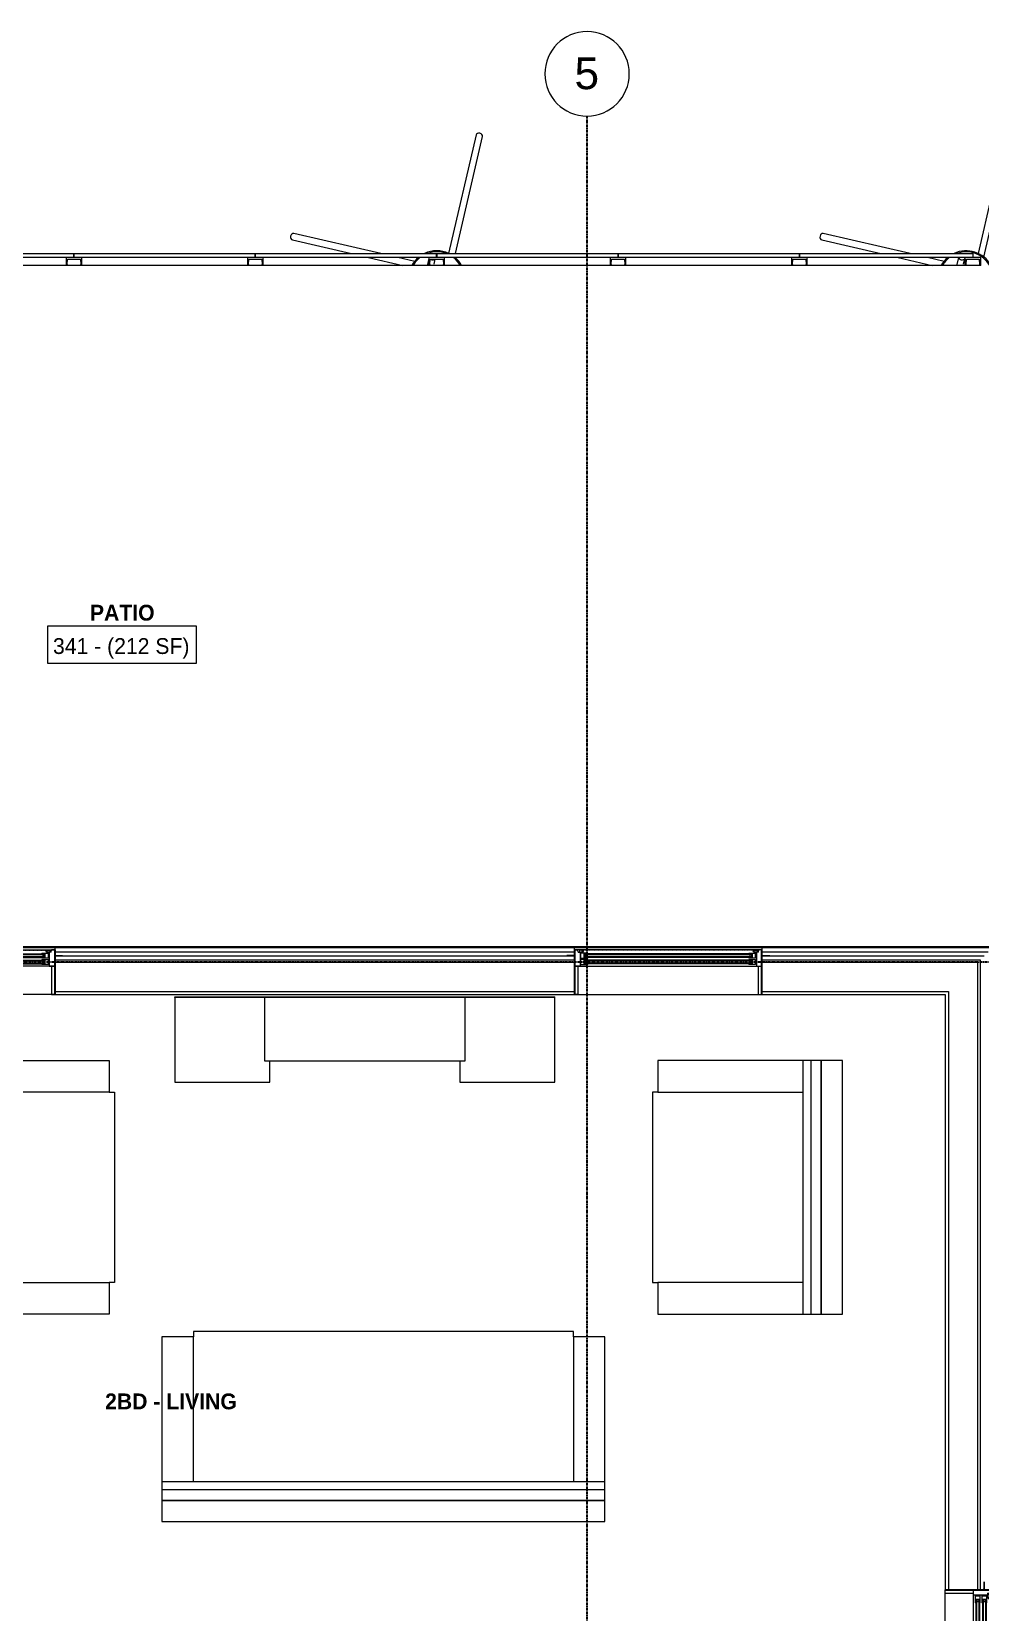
# Model space of a CAD drawing. Header units: inches. Extents: x -4093 to -1777, y 9773 to 12264.
# Drawn here: x -2278.6 to -2098.8, y 11964 to 12263.5 of the extents above; entities that cross this region are included whole.
import ezdxf

# ---------------------------------------------------------------- set-up
doc = ezdxf.new("R2010")
doc.units = ezdxf.units.IN
doc.header["$MEASUREMENT"] = 0
doc.linetypes.add('Dash', pattern=[0.25, 0.125, -0.125])
doc.linetypes.add('Grid Line 1_2_', pattern=[0.875, 0.5, -0.125, 0.125, -0.125])
for name, color, linetype, lineweight in [('0-1', 7, 'Continuous', 5), ('0-2', 7, 'Continuous', 9), ('0-3', 165, 'Continuous', 5), ('A-AREA-IDEN', 2, 'Continuous', 9), ('A-DETL-GENF', 92, 'Continuous', 18), ('A-DETL-GENF-HDLN', 1, 'Dash', 9), ('A-FLOR-2', 192, 'Continuous', 9), ('A-GLAZ', 151, 'Continuous', 18), ('A-GLAZ-1', 151, 'Continuous', 9), ('A-GLAZ-2', 151, 'Continuous', 30), ('A-GLAZ-CURT', 52, 'Continuous', 9), ('A-GLAZ-CWMG', 51, 'Continuous', 9), ('A-WALL', 113, 'Continuous', 18), ('A-WALL-3', 113, 'Continuous', 9), ('I-FURN', 30, 'Continuous', 9), ('I-FURN-1', 7, 'Continuous', 9), ('S-FNDN-1', 7, 'Continuous', 9), ('S-FNDN-2', 32, 'Continuous', 9), ('S-GRID-1', 1, 'Grid Line 1_2_', 30), ('S-GRID-IDEN', 1, 'Continuous', 9), ('S-GRID-IDEN-1', 147, 'Continuous', 9)]:
    doc.layers.add(name, color=color, linetype=linetype, lineweight=lineweight)
doc.styles.add('Arial_1', font='arial.ttf', dxfattribs={"height": 6})
doc.styles.add('Century Gothic', font='ufonts.com_century-gothic.ttf', dxfattribs={"height": 3})
doc.styles.add('Century Gothic_B', font='GOTHICB.TTF', dxfattribs={"height": 3})

# ---------------------------------------------------------------- blocks, each defined once
blk = doc.blocks.new('Entertainment_Center_14771 - Entertainment_Center_14771-1352616-BACKGROUND - 1ST FLOOR')
at = {"layer": 'I-FURN-1'}
for p, q in [((-36, 6.12), (-19, 6.12)), ((-36, 6), (-36, 6.12)), ((-19, 6), (-36, 6)), ((-19, 6), (-36, 6)), ((-36, 6), (-36, -10)), ((-19, 6.12), (19, 6.12)), ((-19, 6), (-19, 6.12)), ((19, 6), (-19, 6)), ((19, 6), (-19, 6)), ((-19, 6), (-19, -6)), ((19, 6.12), (36, 6.12)), ((19, 6.12), (19, 6)), ((36, 6), (19, 6)), ((19, -6), (19, 6)), ((36, 6), (19, 6)), ((36, 6), (36, 6.12)), ((36, -10), (36, 6)), ((-19, -6), (19, -6)), ((-18, -10), (-18, -6)), ((18, -6), (18, -10)), ((-36, -10), (-18, -10)), ((-35.34, -10), (-35.34, -10.03)), ((-35.34, -10.03), (-34.85, -10.03)), ((-34.85, -10.03), (-34.85, -10)), ((-19.66, -10), (-19.66, -10.03)), ((-19.66, -10.03), (-18.66, -10.03)), ((-18.66, -10.03), (-18.66, -10)), ((18, -10), (36, -10)), ((18.66, -10), (18.66, -10.03)), ((18.66, -10.03), (19.66, -10.03)), ((19.66, -10.03), (19.66, -10)), ((34.85, -10), (34.85, -10.03)), ((34.85, -10.03), (35.34, -10.03)), ((35.34, -10.03), (35.34, -10))]:
    blk.add_line(p, q, dxfattribs=at)
blk = doc.blocks.new('Couch-Both_Arms-Generic - 1-1352606-BACKGROUND - 1ST FLOOR')
at = {"layer": 'I-FURN'}
for p, q in [((-42, 13.5), (42, 13.5)), ((42, 13.5), (-42, 13.5)), ((-42, 13.5), (-42, 10)), ((42, 10), (42, 13.5)), ((-42, 11.5), (42, 11.5)), ((-42, 10), (-42, -17.5)), ((-42, 10), (42, 10)), ((-36, -17.5), (-36, 10)), ((36, 10), (36, -17.5)), ((42, -17.5), (42, 10)), ((-42, -17.5), (-36, -17.5)), ((-36, -17.5), (-36, -18.5)), ((36, -18.5), (36, -17.5)), ((36, -17.5), (42, -17.5)), ((-36, -18.5), (36, -18.5))]:
    blk.add_line(p, q, dxfattribs=at)
at = {"layer": 'I-FURN-1'}
for p, q in [((42, 17.5), (-42, 17.5)), ((-42, 17.5), (-42, 13.5)), ((42, 13.5), (42, 17.5))]:
    blk.add_line(p, q, dxfattribs=at)
blk = doc.blocks.new('Couch-Both_Arms-Generic - 2-1523460-BACKGROUND - 1ST FLOOR')
at = {"layer": 'I-FURN'}
for p, q in [((-18, 18.5), (18, 18.5)), ((-18, 17.5), (-18, 18.5)), ((18, 18.5), (18, 17.5)), ((-24, 17.5), (-18, 17.5)), ((-24, -10), (-24, 17.5)), ((-18, 17.5), (-18, -10)), ((18, 17.5), (24, 17.5)), ((18, -10), (18, 17.5)), ((24, 17.5), (24, -10)), ((-24, -10), (24, -10)), ((-24, -13.5), (-24, -10)), ((-24, -11.5), (24, -11.5)), ((24, -10), (24, -13.5)), ((-24, -13.5), (24, -13.5)), ((24, -13.5), (-24, -13.5))]:
    blk.add_line(p, q, dxfattribs=at)
at = {"layer": 'I-FURN-1'}
for p, q in [((-24, -17.5), (-24, -13.5)), ((24, -13.5), (24, -17.5)), ((24, -17.5), (-24, -17.5))]:
    blk.add_line(p, q, dxfattribs=at)
blk = doc.blocks.new('Couch-Both_Arms-Generic - 2-1352635-BACKGROUND - 1ST FLOOR')
at = {"layer": 'I-FURN'}
for p, q in [((-24, 13.5), (24, 13.5)), ((24, 13.5), (-24, 13.5)), ((-24, 13.5), (-24, 10)), ((24, 10), (24, 13.5)), ((-24, 11.5), (24, 11.5)), ((-24, 10), (-24, -17.5)), ((-24, 10), (24, 10)), ((-18, -17.5), (-18, 10)), ((18, 10), (18, -17.5)), ((24, -17.5), (24, 10)), ((-24, -17.5), (-18, -17.5)), ((-18, -17.5), (-18, -18.5)), ((18, -18.5), (18, -17.5)), ((18, -17.5), (24, -17.5)), ((-18, -18.5), (18, -18.5))]:
    blk.add_line(p, q, dxfattribs=at)
at = {"layer": 'I-FURN-1'}
for p, q in [((24, 17.5), (-24, 17.5)), ((-24, 17.5), (-24, 13.5)), ((24, 13.5), (24, 17.5))]:
    blk.add_line(p, q, dxfattribs=at)
blk = doc.blocks.new('CTR - 1st Phase - Unit Layouts_rvt-1-BACKGROUND - 1ST FLOOR')
at = {"layer": '0-2'}
blk.add_blockref('Entertainment_Center_14771 - Entertainment_Center_14771-1352616-BACKGROUND - 1ST FLOOR', (-2215.43, 12074.51), dxfattribs=at)
for name, p, rotation in [('Couch-Both_Arms-Generic - 2-1523460-BACKGROUND - 1ST FLOOR', (-2281.42, 12044.56), 270.0000000000222), ('Couch-Both_Arms-Generic - 2-1352635-BACKGROUND - 1ST FLOOR', (-2142.42, 12044.56), 270.0000000000063), ('Couch-Both_Arms-Generic - 1-1352606-BACKGROUND - 1ST FLOOR', (-2211.92, 11998.74), 180)]:
    blk.add_blockref(name, p, dxfattribs=dict(at, rotation=rotation))
blk = doc.blocks.new('316600 - Special Foundations - Diamond Pier - Generic - 316600 - Special Foundations - Diamond Pier - Generic-V118-BACKGROUND - 1ST FLOOR')
at = {"layer": 'S-FNDN-1'}
for p, q in [((7.46, 27.36), (2.26, 4.87)), ((3.39, 4.19), (8.68, 27.08)), ((-27.36, 7.46), (-16.14, 4.87)), ((-10.59, 4.87), (-27.08, 8.68)), ((-12.9, 4.12), (-6.41, 2.62)), ((-4.15, 3.38), (-7.35, 4.12)), ((-1.47, 4.12), (-1.77, 2.8)), ((-0.48, 2.86), (-0.23, 3.93)), ((27.36, -7.46), (5.77, -2.47)), ((5.77, -3.75), (27.08, -8.68))]:
    blk.add_line(p, q, dxfattribs=at)
for radius, start, end in [(5.41, 129.8268, 151.0098), (5.21, 127.0125, 149.7497), (5.41, 29.273, 115.0926), (5.21, 30.4651, 109.2843)]:
    blk.add_arc((0, 0), radius, start, end, dxfattribs=at)
for centre, major_axis, start_param, end_param in [((8.07, 27.22), (-0.609, 0.141), 4.712389, 6.283185), ((8.07, 27.22), (-0.609, 0.141), 3.141593, 4.712389), ((-27.22, 8.07), (0.141, 0.609), 1.570796, 3.141593), ((-27.22, 8.07), (0.141, 0.609), 0, 1.570796), ((-0.81, 4.18), (-0.609, 0.141), 0.414884, 1.570796), ((-0.81, 4.18), (-0.609, 0.141), 1.570796, 3.002938), ((27.22, -8.07), (0.141, 0.609), 3.141593, 4.712389), ((27.22, -8.07), (0.141, 0.609), 4.712389, 6.283185)]:
    blk.add_ellipse(centre, major_axis=major_axis, ratio=0.764544, start_param=start_param, end_param=end_param, dxfattribs=at)
blk = doc.blocks.new('316600 - Special Foundations - Diamond Pier - Generic - 316600 - Special Foundations - Diamond Pier - Generic-V115-BACKGROUND - 1ST FLOOR')
at = {"layer": 'S-FNDN-1'}
for p, q in [((7.46, 27.36), (2.26, 4.87)), ((3.55, 4.87), (8.68, 27.08)), ((-27.36, 7.46), (-16.14, 4.87)), ((-10.59, 4.87), (-27.08, 8.68)), ((-12.9, 4.12), (-6.41, 2.62)), ((-4.15, 3.38), (-7.35, 4.12)), ((-1.5, 3.98), (-1.77, 2.8)), ((-0.48, 2.86), (-0.26, 3.8))]:
    blk.add_line(p, q, dxfattribs=at)
for radius, start, end in [(5.41, 129.8268, 151.0098), (5.21, 127.0125, 149.7497), (5.41, 65.0422, 115.0926), (5.21, 69.3118, 109.2843), (5.21, 30.4651, 52.255), (5.41, 29.273, 49.9415)]:
    blk.add_arc((0, 0), radius, start, end, dxfattribs=at)
for centre, major_axis, start_param, end_param in [((8.07, 27.22), (-0.609, 0.141), 4.712389, 6.283185), ((8.07, 27.22), (-0.609, 0.141), 3.141593, 4.712389), ((-27.22, 8.07), (0.141, 0.609), 1.570796, 3.141593), ((-27.22, 8.07), (0.141, 0.609), 0, 1.570796), ((-0.81, 4.18), (-0.609, 0.141), 1.18371, 1.570796), ((-0.81, 4.18), (-0.609, 0.141), 1.570796, 2.547178)]:
    blk.add_ellipse(centre, major_axis=major_axis, ratio=0.764544, start_param=start_param, end_param=end_param, dxfattribs=at)
blk = doc.blocks.new('Grid - Grid Head - Circle-1738874-BACKGROUND - 1ST FLOOR')
at = {"layer": 'S-GRID-IDEN-1'}
for start, end in [(360, 180), (180, 360)]:
    blk.add_arc((0, 0), 0.25, start, end, dxfattribs=at)
blk = doc.blocks.new('CTR - 1st Phase - Structure_rvt-1-BACKGROUND - 1ST FLOOR')
at = {"layer": 'S-GRID-1'}
for p, q in [((-2173.32, 9772.61), (-2173.32, 12247.5)), ((-1777.25, 12087.19), (-4076.95, 12087.19))]:
    blk.add_line(p, q, dxfattribs=at)
at = {"layer": '0-2'}
for name, p in [('316600 - Special Foundations - Diamond Pier - Generic - 316600 - Special Foundations - Diamond Pier - Generic-V115-BACKGROUND - 1ST FLOOR', (-2201.82, 12216.57)), ('316600 - Special Foundations - Diamond Pier - Generic - 316600 - Special Foundations - Diamond Pier - Generic-V118-BACKGROUND - 1ST FLOOR', (-2101.47, 12216.57))]:
    blk.add_blockref(name, p, dxfattribs=at)
at = {"layer": '0-3', "xscale": 31.99999999999999, "yscale": 31.99999999999999, "zscale": 31.99999999999999}
blk.add_blockref('Grid - Grid Head - Circle-1738874-BACKGROUND - 1ST FLOOR', (-2173.32, 12255.5), dxfattribs=at)
at = {"layer": 'S-GRID-IDEN', "insert": (-2175.7, 12258.6), "char_height": 6, "width": 5.656, "attachment_point": 1, "style": 'Arial_1'}
blk.add_mtext('5', dxfattribs=at)
blk = doc.blocks.new('Window-Double_Hung-Marvin-Essential - 2-WIDE _TEMP ALL LOW_ ESDH3066-3454284-BACKGROUND - 1ST FLOOR')
at = {"layer": 'A-DETL-GENF'}
for p, q in [((-19.25, -2.98), (-19.25, -2.94)), ((-19.25, -2.94), (-17.9, -2.94)), ((-17.75, -2.98), (-19.25, -2.98)), ((-17.9, -2.94), (-17.9, -2.83)), ((-17.9, -2.83), (-17.75, -2.83)), ((-16.72, -0.94), (-17.75, -0.94)), ((-17.75, -4.03), (-17.75, -0.94)), ((-16.72, -3.52), (-16.72, -0.94)), ((-16.56, -1.28), (-15.34, -1.28)), ((-16.56, -1.28), (-16.56, -2.22)), ((-15.34, -2.22), (-16.56, -2.22)), ((-16.56, -2.5), (-15.34, -2.5)), ((-16.56, -2.5), (-16.56, -3.44)), ((-15.28, -1.4), (-15.94, -1.4)), ((-15.94, -1.4), (-15.94, -2.12)), ((-15.94, -2.12), (-15.28, -2.12)), ((-15.28, -2.62), (-15.94, -2.62)), ((-15.94, -2.62), (-15.94, -3.34)), ((15.84, -1.41), (-15.84, -1.41)), ((-15.84, -1.41), (-15.84, -2.1)), ((15.84, -1.54), (-15.84, -1.54)), ((15.84, -1.98), (-15.84, -1.98)), ((15.84, -2.1), (-15.84, -2.1)), ((15.84, -2.63), (-15.84, -2.63)), ((-15.84, -2.63), (-15.84, -3.32)), ((15.84, -2.76), (-15.84, -2.76)), ((-15.54, -1.54), (-15.54, -1.98)), ((-15.54, -2.76), (-15.54, -3.2)), ((-15.34, -1.28), (-15.28, -1.34)), ((-15.34, -2.22), (-15.28, -2.16)), ((-15.34, -2.5), (-15.28, -2.56)), ((-15.28, -1.34), (-15.28, -1.4)), ((-15.28, -2.12), (-15.28, -2.16)), ((-15.28, -2.56), (-15.28, -2.62)), ((15.34, -1.28), (15.28, -1.34)), ((15.28, -1.34), (15.28, -1.4)), ((15.28, -1.4), (15.94, -1.4)), ((15.28, -2.12), (15.28, -2.16)), ((15.94, -2.12), (15.28, -2.12)), ((15.34, -2.22), (15.28, -2.16)), ((15.34, -2.5), (15.28, -2.56)), ((15.28, -2.56), (15.28, -2.62)), ((15.28, -2.62), (15.94, -2.62)), ((16.56, -1.28), (15.34, -1.28)), ((15.34, -2.22), (16.56, -2.22)), ((16.56, -2.5), (15.34, -2.5)), ((15.54, -1.54), (15.54, -1.98)), ((15.54, -2.76), (15.54, -3.2)), ((15.84, -1.41), (15.84, -2.1)), ((15.84, -2.63), (15.84, -3.32)), ((15.94, -1.4), (15.94, -2.12)), ((15.94, -2.62), (15.94, -3.34)), ((16.56, -1.28), (16.56, -2.22)), ((16.56, -2.5), (16.56, -3.44)), ((16.72, -3.52), (16.72, -0.94)), ((16.72, -0.94), (17.75, -0.94)), ((17.75, -4.03), (17.75, -0.94)), ((17.9, -2.83), (17.75, -2.83)), ((17.75, -2.98), (19.25, -2.98)), ((17.9, -2.94), (17.9, -2.83)), ((19.25, -2.94), (17.9, -2.94)), ((19.25, -2.98), (19.25, -2.94)), ((-17.75, -4.03), (-17.16, -4.03)), ((-17.08, -3.62), (-17.16, -4.03)), ((-17.08, -3.62), (-16.19, -3.62)), ((-16.85, -4), (-16.85, -3.62)), ((-16.3, -4), (-16.85, -4)), ((-16.38, -3.52), (-16.72, -3.52)), ((-15.34, -3.44), (-16.56, -3.44)), ((-16.38, -3.62), (-16.38, -3.52)), ((-16.18, -3.76), (-16.3, -3.76)), ((-16.3, -3.76), (-16.3, -4)), ((-16.19, -3.62), (-16.19, -3.72)), ((-16.19, -3.72), (-16.1, -3.72)), ((-16.18, -3.97), (-16.18, -3.76)), ((-16.18, -3.97), (-16.1, -3.97)), ((-16.1, -3.72), (-16.1, -3.97)), ((-15.94, -3.34), (-15.28, -3.34)), ((15.84, -3.2), (-15.84, -3.2)), ((15.84, -3.32), (-15.84, -3.32)), ((-15.34, -3.44), (-15.28, -3.38)), ((-15.28, -3.34), (-15.28, -3.38)), ((15.28, -3.34), (15.28, -3.38)), ((15.94, -3.34), (15.28, -3.34)), ((15.34, -3.44), (15.28, -3.38)), ((15.34, -3.44), (16.56, -3.44)), ((16.19, -3.72), (16.1, -3.72)), ((16.1, -3.72), (16.1, -3.97)), ((16.18, -3.97), (16.1, -3.97)), ((16.18, -3.97), (16.18, -3.76)), ((16.18, -3.76), (16.3, -3.76)), ((17.08, -3.62), (16.19, -3.62)), ((16.19, -3.62), (16.19, -3.72)), ((16.3, -3.76), (16.3, -4)), ((16.3, -4), (16.85, -4)), ((16.38, -3.62), (16.38, -3.52)), ((16.38, -3.52), (16.72, -3.52)), ((16.85, -4), (16.85, -3.62)), ((17.08, -3.62), (17.16, -4.03)), ((17.75, -4.03), (17.16, -4.03))]:
    blk.add_line(p, q, dxfattribs=at)
at = {"layer": 'A-DETL-GENF-HDLN'}
blk.add_line((16.1, -3.97), (-16.5, -3.97), dxfattribs=at)
at = {"layer": 'A-GLAZ'}
for p, q in [((-17.13, 4.44), (-17.75, 4.44)), ((-17.13, -0.91), (-17.13, 4.44)), ((17.12, 4.44), (17.75, 4.44)), ((17.12, 4.44), (17.12, -0.91))]:
    blk.add_line(p, q, dxfattribs=at)
at = {"layer": 'A-GLAZ-1'}
for p, q in [((-17.75, 4.44), (17.75, 4.44)), ((-17.75, -0.94), (17.75, -0.94)), ((17.75, -4.03), (-17.75, -4.03))]:
    blk.add_line(p, q, dxfattribs=at)
at = {"layer": 'A-GLAZ-2'}
for p, q in [((-17.75, -0.91), (-17.75, 4.44)), ((17.75, 4.44), (17.75, -0.91)), ((-17.75, -4.03), (-17.75, -0.94)), ((17.75, -0.94), (17.75, -4.03))]:
    blk.add_line(p, q, dxfattribs=at)
blk = doc.blocks.new('Window-Double_Hung-Marvin-Essential - 1-WIDE _TEMP LOWER_ ESDH3066-3454275-BACKGROUND - 1ST FLOOR')
at = {"layer": 'A-DETL-GENF'}
for p, q in [((-17.75, 4.03), (-17.16, 4.03)), ((-17.75, 4.03), (-17.75, 0.94)), ((-17.08, 3.62), (-17.16, 4.03)), ((-17.08, 3.62), (-16.19, 3.62)), ((-16.85, 4), (-16.85, 3.62)), ((-16.3, 4), (-16.85, 4)), ((-16.38, 3.52), (-16.72, 3.52)), ((-16.72, 3.52), (-16.72, 0.94)), ((-15.34, 3.44), (-16.56, 3.44)), ((-16.56, 2.5), (-16.56, 3.44)), ((-16.38, 3.62), (-16.38, 3.52)), ((-16.3, 3.76), (-16.3, 4)), ((-16.18, 3.76), (-16.3, 3.76)), ((-16.19, 3.72), (-16.1, 3.72)), ((-16.19, 3.62), (-16.19, 3.72)), ((-16.18, 3.97), (-16.1, 3.97)), ((-16.18, 3.97), (-16.18, 3.76)), ((-16.1, 3.72), (-16.1, 3.97)), ((-15.94, 2.62), (-15.94, 3.34)), ((-15.94, 3.34), (-15.28, 3.34)), ((15.84, 3.32), (-15.84, 3.32)), ((-15.84, 2.63), (-15.84, 3.32)), ((15.84, 3.2), (-15.84, 3.2)), ((-15.54, 2.76), (-15.54, 3.2)), ((-15.34, 3.44), (-15.28, 3.38)), ((-15.28, 3.34), (-15.28, 3.38)), ((15.34, 3.44), (15.28, 3.38)), ((15.28, 3.34), (15.28, 3.38)), ((15.94, 3.34), (15.28, 3.34)), ((15.34, 3.44), (16.56, 3.44)), ((15.54, 2.76), (15.54, 3.2)), ((15.84, 2.63), (15.84, 3.32)), ((15.94, 2.62), (15.94, 3.34)), ((16.18, 3.97), (16.1, 3.97)), ((16.1, 3.72), (16.1, 3.97)), ((16.19, 3.72), (16.1, 3.72)), ((16.18, 3.97), (16.18, 3.76)), ((16.18, 3.76), (16.3, 3.76)), ((16.19, 3.62), (16.19, 3.72)), ((17.08, 3.62), (16.19, 3.62)), ((16.3, 3.76), (16.3, 4)), ((16.3, 4), (16.85, 4)), ((16.38, 3.62), (16.38, 3.52)), ((16.38, 3.52), (16.72, 3.52)), ((16.56, 2.5), (16.56, 3.44)), ((16.72, 3.52), (16.72, 0.94)), ((16.85, 4), (16.85, 3.62)), ((17.08, 3.62), (17.16, 4.03)), ((17.75, 4.03), (17.16, 4.03)), ((17.75, 4.03), (17.75, 0.94)), ((-19.25, 2.98), (-19.25, 2.94)), ((-17.75, 2.98), (-19.25, 2.98)), ((-19.25, 2.94), (-17.9, 2.94)), ((-17.9, 2.94), (-17.9, 2.83)), ((-17.9, 2.83), (-17.75, 2.83)), ((-16.72, 0.94), (-17.75, 0.94)), ((-16.56, 2.5), (-15.34, 2.5)), ((-15.34, 2.22), (-16.56, 2.22)), ((-16.56, 1.28), (-16.56, 2.22)), ((-16.56, 1.28), (-15.34, 1.28)), ((-15.28, 2.62), (-15.94, 2.62)), ((-15.94, 1.4), (-15.94, 2.12)), ((-15.94, 2.12), (-15.28, 2.12)), ((-15.28, 1.4), (-15.94, 1.4)), ((15.84, 2.76), (-15.84, 2.76)), ((15.84, 2.63), (-15.84, 2.63)), ((15.84, 2.1), (-15.84, 2.1)), ((-15.84, 1.41), (-15.84, 2.1)), ((15.84, 1.98), (-15.84, 1.98)), ((15.84, 1.54), (-15.84, 1.54)), ((15.84, 1.41), (-15.84, 1.41)), ((-15.54, 1.54), (-15.54, 1.98)), ((-15.34, 2.5), (-15.28, 2.56)), ((-15.34, 2.22), (-15.28, 2.16)), ((-15.34, 1.28), (-15.28, 1.34)), ((-15.28, 2.56), (-15.28, 2.62)), ((-15.28, 2.12), (-15.28, 2.16)), ((-15.28, 1.34), (-15.28, 1.4)), ((15.28, 2.56), (15.28, 2.62)), ((15.28, 2.62), (15.94, 2.62)), ((15.34, 2.5), (15.28, 2.56)), ((15.34, 2.22), (15.28, 2.16)), ((15.28, 2.12), (15.28, 2.16)), ((15.94, 2.12), (15.28, 2.12)), ((15.28, 1.34), (15.28, 1.4)), ((15.28, 1.4), (15.94, 1.4)), ((15.34, 1.28), (15.28, 1.34)), ((16.56, 2.5), (15.34, 2.5)), ((15.34, 2.22), (16.56, 2.22)), ((16.56, 1.28), (15.34, 1.28)), ((15.54, 1.54), (15.54, 1.98)), ((15.84, 1.41), (15.84, 2.1)), ((15.94, 1.4), (15.94, 2.12)), ((16.56, 1.28), (16.56, 2.22)), ((16.72, 0.94), (17.75, 0.94)), ((17.75, 2.98), (19.25, 2.98)), ((17.9, 2.83), (17.75, 2.83)), ((17.9, 2.94), (17.9, 2.83)), ((19.25, 2.94), (17.9, 2.94)), ((19.25, 2.98), (19.25, 2.94))]:
    blk.add_line(p, q, dxfattribs=at)
at = {"layer": 'A-DETL-GENF-HDLN'}
blk.add_line((16.1, 3.97), (-16.5, 3.97), dxfattribs=at)
at = {"layer": 'A-GLAZ'}
for p, q in [((-17.13, 0.91), (-17.13, -4.44)), ((17.12, -4.44), (17.12, 0.91)), ((-17.13, -4.44), (-17.75, -4.44)), ((17.12, -4.44), (17.75, -4.44))]:
    blk.add_line(p, q, dxfattribs=at)
at = {"layer": 'A-GLAZ-1'}
for p, q in [((17.75, 4.03), (-17.75, 4.03)), ((-17.75, 0.94), (17.75, 0.94)), ((-17.75, -4.44), (17.75, -4.44))]:
    blk.add_line(p, q, dxfattribs=at)
at = {"layer": 'A-GLAZ-2'}
for p, q in [((-17.75, 4.03), (-17.75, 0.94)), ((17.75, 0.94), (17.75, 4.03)), ((-17.75, 0.91), (-17.75, -4.44)), ((17.75, -4.44), (17.75, 0.91))]:
    blk.add_line(p, q, dxfattribs=at)
blk = doc.blocks.new('Horizontal_Siding - Horizontal_Siding-2852189-BACKGROUND - 1ST FLOOR')
at = {"layer": 'A-GLAZ-CURT'}
for p, q in [((-16.44, 2.25), (16.44, 2.25)), ((-16.44, 1.5), (-16.44, 2.25)), ((14.94, 1.5), (-14.94, 1.5)), ((16.44, 2.25), (16.44, 1.5))]:
    blk.add_line(p, q, dxfattribs=at)
blk = doc.blocks.new('Horizontal_Siding - Horizontal_Siding-2852190-BACKGROUND - 1ST FLOOR')
at = {"layer": 'A-GLAZ-CURT'}
for p, q in [((-17.19, 2.25), (17.19, 2.25)), ((-17.19, 1.5), (-17.19, 2.25)), ((15.69, 1.5), (-15.69, 1.5)), ((17.19, 2.25), (17.19, 1.5))]:
    blk.add_line(p, q, dxfattribs=at)
blk = doc.blocks.new('Rectangular Mullion - RAILING POST-2666422-BACKGROUND - 1ST FLOOR')
at = {"layer": 'A-GLAZ-CWMG'}
for p, q in [((-1.5, -1.5), (-1.5, 0)), ((1.5, 0), (1.5, -1.5)), ((1.5, -1.5), (-1.5, -1.5)), ((-1.29, -0.21), (-1.22, -1.18)), ((-1.22, -1.18), (1.22, -1.18)), ((1.22, -1.18), (1.29, -0.21))]:
    blk.add_line(p, q, dxfattribs=at)
for centre, radius, start, end in [((-1.5, -0.21), 0.211, 359.472, 90), ((1.5, -0.21), 0.21, 90, 180.528)]:
    blk.add_arc(centre, radius, start, end, dxfattribs=at)
blk = doc.blocks.new('Rectangular Mullion - RAILING POST-2680134-BACKGROUND - 1ST FLOOR')
at = {"layer": 'A-GLAZ-CWMG'}
for p, q in [((-3, -1.5), (-3, 0)), ((0, 0), (0, -1.5)), ((0, -1.5), (-3, -1.5)), ((-2.79, -0.21), (-2.72, -1.18)), ((-2.72, -1.18), (-0.28, -1.18)), ((-0.28, -1.18), (-0.21, -0.21))]:
    blk.add_line(p, q, dxfattribs=at)
for centre, start, end in [((-3, -0.21), 359.472, 90), ((0, -0.21), 90, 180.528)]:
    blk.add_arc(centre, 0.21, start, end, dxfattribs=at)
blk = doc.blocks.new('Window-Double_Hung-Marvin-Essential - 1-WIDE _TEMP ALL_ ESDH3066-3454280-BACKGROUND - 1ST FLOOR')
at = {"layer": 'A-DETL-GENF'}
for p, q in [((-19.25, -2.98), (-19.25, -2.94)), ((-19.25, -2.94), (-17.9, -2.94)), ((-17.75, -2.98), (-19.25, -2.98)), ((-17.9, -2.94), (-17.9, -2.83)), ((-17.9, -2.83), (-17.75, -2.83)), ((-16.72, -0.94), (-17.75, -0.94)), ((-17.75, -4.03), (-17.75, -0.94)), ((-16.72, -3.52), (-16.72, -0.94)), ((-16.56, -1.28), (-15.34, -1.28)), ((-16.56, -1.28), (-16.56, -2.22)), ((-15.34, -2.22), (-16.56, -2.22)), ((-16.56, -2.5), (-15.34, -2.5)), ((-16.56, -2.5), (-16.56, -3.44)), ((-15.28, -1.4), (-15.94, -1.4)), ((-15.94, -1.4), (-15.94, -2.12)), ((-15.94, -2.12), (-15.28, -2.12)), ((-15.28, -2.62), (-15.94, -2.62)), ((-15.94, -2.62), (-15.94, -3.34)), ((15.84, -1.41), (-15.84, -1.41)), ((-15.84, -1.41), (-15.84, -2.1)), ((15.84, -1.54), (-15.84, -1.54)), ((15.84, -1.98), (-15.84, -1.98)), ((15.84, -2.1), (-15.84, -2.1)), ((15.84, -2.63), (-15.84, -2.63)), ((-15.84, -2.63), (-15.84, -3.32)), ((15.84, -2.76), (-15.84, -2.76)), ((-15.54, -1.54), (-15.54, -1.98)), ((-15.54, -2.76), (-15.54, -3.2)), ((-15.34, -1.28), (-15.28, -1.34)), ((-15.34, -2.22), (-15.28, -2.16)), ((-15.34, -2.5), (-15.28, -2.56)), ((-15.28, -1.34), (-15.28, -1.4)), ((-15.28, -2.12), (-15.28, -2.16)), ((-15.28, -2.56), (-15.28, -2.62)), ((15.34, -1.28), (15.28, -1.34)), ((15.28, -1.34), (15.28, -1.4)), ((15.28, -1.4), (15.94, -1.4)), ((15.28, -2.12), (15.28, -2.16)), ((15.94, -2.12), (15.28, -2.12)), ((15.34, -2.22), (15.28, -2.16)), ((15.34, -2.5), (15.28, -2.56)), ((15.28, -2.56), (15.28, -2.62)), ((15.28, -2.62), (15.94, -2.62)), ((16.56, -1.28), (15.34, -1.28)), ((15.34, -2.22), (16.56, -2.22)), ((16.56, -2.5), (15.34, -2.5)), ((15.54, -1.54), (15.54, -1.98)), ((15.54, -2.76), (15.54, -3.2)), ((15.84, -1.41), (15.84, -2.1)), ((15.84, -2.63), (15.84, -3.32)), ((15.94, -1.4), (15.94, -2.12)), ((15.94, -2.62), (15.94, -3.34)), ((16.56, -1.28), (16.56, -2.22)), ((16.56, -2.5), (16.56, -3.44)), ((16.72, -3.52), (16.72, -0.94)), ((16.72, -0.94), (17.75, -0.94)), ((17.75, -4.03), (17.75, -0.94)), ((17.9, -2.83), (17.75, -2.83)), ((17.75, -2.98), (19.25, -2.98)), ((17.9, -2.94), (17.9, -2.83)), ((19.25, -2.94), (17.9, -2.94)), ((19.25, -2.98), (19.25, -2.94)), ((-17.75, -4.03), (-17.16, -4.03)), ((-17.08, -3.62), (-17.16, -4.03)), ((-17.08, -3.62), (-16.19, -3.62)), ((-16.85, -4), (-16.85, -3.62)), ((-16.3, -4), (-16.85, -4)), ((-16.38, -3.52), (-16.72, -3.52)), ((-15.34, -3.44), (-16.56, -3.44)), ((-16.38, -3.62), (-16.38, -3.52)), ((-16.18, -3.76), (-16.3, -3.76)), ((-16.3, -3.76), (-16.3, -4)), ((-16.19, -3.62), (-16.19, -3.72)), ((-16.19, -3.72), (-16.1, -3.72)), ((-16.18, -3.97), (-16.18, -3.76)), ((-16.18, -3.97), (-16.1, -3.97)), ((-16.1, -3.72), (-16.1, -3.97)), ((-15.94, -3.34), (-15.28, -3.34)), ((15.84, -3.2), (-15.84, -3.2)), ((15.84, -3.32), (-15.84, -3.32)), ((-15.34, -3.44), (-15.28, -3.38)), ((-15.28, -3.34), (-15.28, -3.38)), ((15.28, -3.34), (15.28, -3.38)), ((15.94, -3.34), (15.28, -3.34)), ((15.34, -3.44), (15.28, -3.38)), ((15.34, -3.44), (16.56, -3.44)), ((16.19, -3.72), (16.1, -3.72)), ((16.1, -3.72), (16.1, -3.97)), ((16.18, -3.97), (16.1, -3.97)), ((16.18, -3.97), (16.18, -3.76)), ((16.18, -3.76), (16.3, -3.76)), ((17.08, -3.62), (16.19, -3.62)), ((16.19, -3.62), (16.19, -3.72)), ((16.3, -3.76), (16.3, -4)), ((16.3, -4), (16.85, -4)), ((16.38, -3.62), (16.38, -3.52)), ((16.38, -3.52), (16.72, -3.52)), ((16.85, -4), (16.85, -3.62)), ((17.08, -3.62), (17.16, -4.03)), ((17.75, -4.03), (17.16, -4.03))]:
    blk.add_line(p, q, dxfattribs=at)
at = {"layer": 'A-DETL-GENF-HDLN'}
blk.add_line((16.1, -3.97), (-16.5, -3.97), dxfattribs=at)
at = {"layer": 'A-GLAZ'}
for p, q in [((-17.13, 4.44), (-17.75, 4.44)), ((-17.13, -0.91), (-17.13, 4.44)), ((17.12, 4.44), (17.75, 4.44)), ((17.12, 4.44), (17.12, -0.91))]:
    blk.add_line(p, q, dxfattribs=at)
at = {"layer": 'A-GLAZ-1'}
for p, q in [((-17.75, 4.44), (17.75, 4.44)), ((-17.75, -0.94), (17.75, -0.94)), ((17.75, -4.03), (-17.75, -4.03)), ((17.75, -4.44), (19.62, -4.44)), ((17.75, -4.5), (17.75, -4.44)), ((19.62, -4.5), (17.75, -4.5)), ((19.62, -4.44), (19.62, -4.5))]:
    blk.add_line(p, q, dxfattribs=at)
at = {"layer": 'A-GLAZ-2'}
for p, q in [((-17.75, -0.91), (-17.75, 4.44)), ((17.75, 4.44), (17.75, -0.91)), ((-17.75, -4.03), (-17.75, -0.94)), ((17.75, -0.94), (17.75, -4.03))]:
    blk.add_line(p, q, dxfattribs=at)

msp = doc.modelspace()

# ---------------------------------------------------------------- linework, layer by layer
at = {"layer": 'A-AREA-IDEN', "flags": 128}
msp.add_lwpolyline([(-2275.55, 12150.93), (-2247.39, 12150.93), (-2247.39, 12143.77), (-2275.55, 12143.77)], close=True, dxfattribs=at)
at = {"layer": 'A-FLOR-2'}
msp.add_line((-2098.7, 12219.19), (-2304.95, 12219.19), dxfattribs=at)
at = {"layer": 'A-WALL'}
for p, q in [((-2274.22, 12089.19), (-2175.67, 12089.19)), ((-2274.22, 12088.44), (-2175.67, 12088.44)), ((-2274.22, 12087.69), (-2175.67, 12087.69)), ((-2274.22, 12087.19), (-2175.67, 12087.19)), ((-2140.17, 12089.19), (-2097.32, 12089.19)), ((-2140.17, 12088.44), (-2098.07, 12088.44)), ((-2140.17, 12087.69), (-2098.82, 12087.69)), ((-2140.17, 12087.19), (-2099.32, 12087.19)), ((-2099.32, 12087.19), (-2099.32, 11968.34)), ((-2098.82, 12087.69), (-2098.82, 11968.34)), ((-2274.22, 12081.69), (-2175.67, 12081.69)), ((-2140.17, 12081.69), (-2104.82, 12081.69)), ((-2104.82, 12081.69), (-2104.82, 11968.34))]:
    msp.add_line(p, q, dxfattribs=at)
at = {"layer": 'A-WALL-3'}
for p, q in [((-2096.57, 12089.94), (-2309.72, 12089.94)), ((-2274.22, 12089.94), (-2274.22, 12089.53)), ((-2175.67, 12089.53), (-2175.67, 12089.94)), ((-2140.17, 12089.94), (-2140.17, 12089.53)), ((-2274.22, 12086.44), (-2274.22, 12086.41)), ((-2175.67, 12086.41), (-2175.67, 12086.44)), ((-2140.17, 12086.44), (-2140.17, 12086.41)), ((-2274.22, 12081.06), (-2175.67, 12081.06)), ((-2140.17, 12081.06), (-2105.45, 12081.06)), ((-2105.45, 12081.06), (-2105.45, 11968.34)), ((-2100.1, 11968.34), (-2100.07, 11968.34))]:
    msp.add_line(p, q, dxfattribs=at)
at = {"layer": 'S-FNDN-2'}
msp.add_line((-2692.57, 12090.19), (-1997.07, 12090.19), dxfattribs=at)

# ---------------------------------------------------------------- block references
at = {"layer": '0-1'}
for name in ['CTR - 1st Phase - Structure_rvt-1-BACKGROUND - 1ST FLOOR', 'CTR - 1st Phase - Unit Layouts_rvt-1-BACKGROUND - 1ST FLOOR']:
    msp.add_blockref(name, (0, 0), dxfattribs=at)
at = {"layer": 'A-GLAZ-1'}
for name, p, rotation in [('Window-Double_Hung-Marvin-Essential - 1-WIDE _TEMP ALL_ ESDH3066-3454280-BACKGROUND - 1ST FLOOR', (-2291.97, 12085.5), 180), ('Window-Double_Hung-Marvin-Essential - 2-WIDE _TEMP ALL LOW_ ESDH3066-3454284-BACKGROUND - 1ST FLOOR', (-2101.01, 11950.59), 89.99999999999882)]:
    msp.add_blockref(name, p, dxfattribs=dict(at, rotation=rotation))
msp.add_blockref('Window-Double_Hung-Marvin-Essential - 1-WIDE _TEMP LOWER_ ESDH3066-3454275-BACKGROUND - 1ST FLOOR', (-2157.92, 12085.5), dxfattribs=at)
at = {"layer": 'A-GLAZ-CURT'}
for name, p in [('Horizontal_Siding - Horizontal_Siding-2852189-BACKGROUND - 1ST FLOOR', (-2287.01, 12219.19)), ('Horizontal_Siding - Horizontal_Siding-2852190-BACKGROUND - 1ST FLOOR', (-2253.39, 12219.19)), ('Horizontal_Siding - Horizontal_Siding-2852190-BACKGROUND - 1ST FLOOR', (-2219.01, 12219.19)), ('Horizontal_Siding - Horizontal_Siding-2852190-BACKGROUND - 1ST FLOOR', (-2184.64, 12219.19)), ('Horizontal_Siding - Horizontal_Siding-2852190-BACKGROUND - 1ST FLOOR', (-2150.26, 12219.19)), ('Horizontal_Siding - Horizontal_Siding-2852189-BACKGROUND - 1ST FLOOR', (-2116.64, 12219.19))]:
    msp.add_blockref(name, p, dxfattribs=at)
at = {"layer": 'A-GLAZ-CWMG', "extrusion": (0, 0, -1), "rotation": 180}
for name, p in [('Rectangular Mullion - RAILING POST-2666422-BACKGROUND - 1ST FLOOR', (2270.57, 12219.19)), ('Rectangular Mullion - RAILING POST-2666422-BACKGROUND - 1ST FLOOR', (2236.2, 12219.19)), ('Rectangular Mullion - RAILING POST-2666422-BACKGROUND - 1ST FLOOR', (2201.82, 12219.19)), ('Rectangular Mullion - RAILING POST-2666422-BACKGROUND - 1ST FLOOR', (2167.45, 12219.19)), ('Rectangular Mullion - RAILING POST-2666422-BACKGROUND - 1ST FLOOR', (2133.07, 12219.19)), ('Rectangular Mullion - RAILING POST-2680134-BACKGROUND - 1ST FLOOR', (2098.7, 12219.19))]:
    msp.add_blockref(name, p, dxfattribs=at)

# ---------------------------------------------------------------- texts
at = {"layer": 'A-AREA-IDEN', "char_height": 3, "attachment_point": 1}
for s, insert, width, style in [('PATIO', (-2267.55, 12154.92), 14.645, 'Century Gothic_B'), ('341 - (212 SF)', (-2274.55, 12148.6), 31.613, 'Century Gothic'), ('2BD - LIVING', (-2264.67, 12005.51), 31.411, 'Century Gothic_B')]:
    msp.add_mtext(s, dxfattribs=dict(at, insert=insert, width=width, style=style))

doc.saveas('drawing.dxf')
